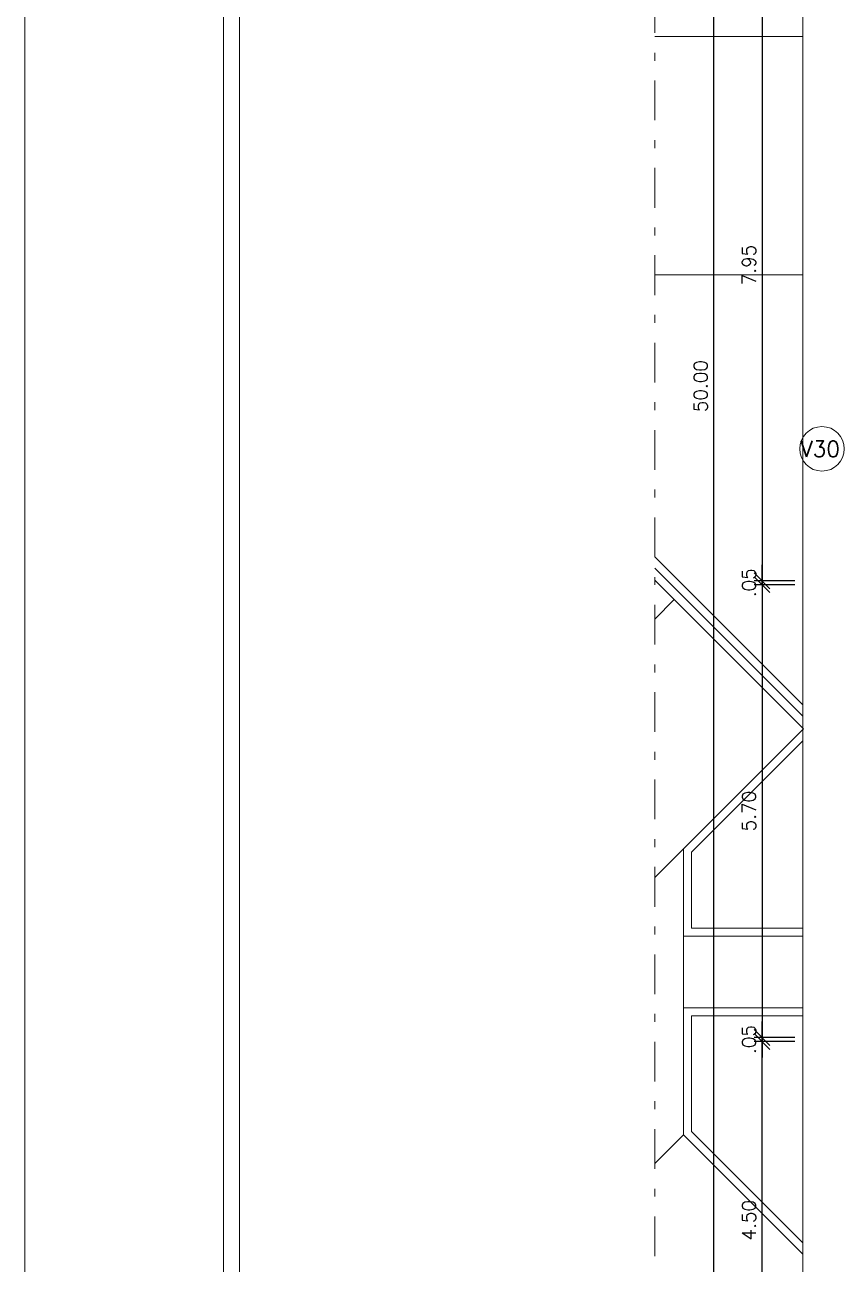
# Model space of a CAD drawing. Header units: millimetres. Extents: x 521 to 1055, y 261 to 520.
# Drawn here: x 520.78 to 531.04, y 388.19 to 403.8 of the extents above; entities that cross this region are included whole.
import ezdxf

# ---------------------------------------------------------------- set-up
doc = ezdxf.new("R2010")
doc.units = ezdxf.units.MM
doc.linetypes.add('CONTINU', pattern=[0])
doc.linetypes.add('DASHDOTX2', pattern=[2, 1, -0.5, 0, -0.5])
doc.layers.add('0.1', color=8, linetype='Continuous', lineweight=13)
doc.styles.add('ROMANS', font='romans')
doc.styles.get("Standard").update_dxf_attribs({"font": 'romans.shx'})
doc.dimstyles.new('Fares Eng - 50', dxfattribs={"dimscale": 2, "dimtxt": 0.085, "dimasz": 0.1, "dimexe": 0.05, "dimexo": 0.05, "dimgap": 0.04, "dimtad": 1, "dimzin": 4, "dimdsep": 46, "dimtxsty": 'ROMANS', "dimblk1": 'OBLIQUE', "dimblk2": 'OBLIQUE', "dimsah": 1, "dimcen": 0.05, "dimdle": 0.05, "dimclrd": 8, "dimclre": 8, "dimclrt": 8, "dimaunit": 1, "dimadec": 0, "dimazin": 0, "dimtfac": 1, "dimtix": 1, "dimtmove": 2, "dimatfit": 0, "dimldrblk": 'OPEN90', "dimfxl": 1, "dimtolj": 1, "dimtzin": 0, "dimarcsym": 0})

# ---------------------------------------------------------------- blocks, each defined once
blk = doc.blocks.new('_OBLIQUE')
at = {"color": 0, "linetype": 'ByBlock'}
blk.add_line((-0.5, -0.5), (0.5, 0.5), dxfattribs=at)
blk = doc.blocks.new('*D1134')
at = {"layer": '0.1', "color": 8, "linetype": 'CONTINU', "lineweight": -2, "transparency": 16777216}
for p, q in [((529.444, 374.146), (529.444, 424.346)), ((529.852, 424.246), (529.344, 424.246)), ((529.852, 374.246), (529.344, 374.246))]:
    blk.add_line(p, q, dxfattribs=at)
at = {"layer": 'DEFPOINTS', "color": 0, "linetype": 'CONTINU', "lineweight": -2, "transparency": 16777216}
for p in [(529.444, 424.246), (529.952, 424.246), (529.952, 374.246)]:
    blk.add_point(p, dxfattribs=at)
at = {"layer": '0.1', "color": 8, "linetype": 'CONTINU', "lineweight": -2, "transparency": 16777216, "xscale": 0.2, "yscale": 0.2, "zscale": 0.2}
for p, rotation in [((529.444, 424.246), 90), ((529.444, 374.246), 270)]:
    blk.add_blockref('_OBLIQUE', p, dxfattribs=dict(at, rotation=rotation))
at = {"layer": '0.1', "color": 8, "linetype": 'CONTINU', "transparency": 16777216, "insert": (529.279, 399.246), "char_height": 0.17, "attachment_point": 5, "rotation": 90, "style": 'ROMANS'}
blk.add_mtext('\\A1;50.00', dxfattribs=at)
blk = doc.blocks.new('_Open90')
at = {"color": 0, "linetype": 'ByBlock', "lineweight": -2}
for p, q in [((0, 0), (-1, 0)), ((-0.5, 0.5), (0, 0)), ((0, 0), (-0.5, -0.5))]:
    blk.add_line(p, q, dxfattribs=at)
blk = doc.blocks.new('*D1175')
at = {"layer": '0.1', "color": 8, "linetype": 'CONTINU', "lineweight": -2, "transparency": 16777216}
for p, q in [((530.052, 386.396), (530.052, 391.096)), ((530.464, 390.996), (529.952, 390.996)), ((530.464, 386.496), (529.952, 386.496))]:
    blk.add_line(p, q, dxfattribs=at)
at = {"layer": 'DEFPOINTS', "color": 0, "linetype": 'CONTINU', "lineweight": -2, "transparency": 16777216}
for p in [(530.052, 390.996), (530.564, 390.996), (530.564, 386.496)]:
    blk.add_point(p, dxfattribs=at)
at = {"layer": '0.1', "color": 8, "linetype": 'CONTINU', "lineweight": -2, "transparency": 16777216, "xscale": 0.2, "yscale": 0.2, "zscale": 0.2}
for p, rotation in [((530.052, 390.996), 90), ((530.052, 386.496), 270)]:
    blk.add_blockref('_OBLIQUE', p, dxfattribs=dict(at, rotation=rotation))
at = {"layer": '0.1', "color": 8, "linetype": 'CONTINU', "transparency": 16777216, "insert": (529.887, 388.746), "char_height": 0.17, "attachment_point": 5, "rotation": 90, "style": 'ROMANS'}
blk.add_mtext('\\A1;4.50', dxfattribs=at)
blk = doc.blocks.new('*D1176')
at = {"layer": '0.1', "color": 8, "linetype": 'CONTINU', "lineweight": -2, "transparency": 16777216}
for p, q in [((530.052, 396.796), (530.052, 396.996)), ((530.464, 396.796), (529.952, 396.796)), ((530.052, 396.746), (530.052, 396.796)), ((530.464, 396.746), (529.952, 396.746)), ((530.052, 396.746), (530.052, 396.546))]:
    blk.add_line(p, q, dxfattribs=at)
at = {"layer": 'DEFPOINTS', "color": 0, "linetype": 'CONTINU', "lineweight": -2, "transparency": 16777216}
for p in [(530.052, 396.796), (530.564, 396.796), (530.564, 396.746)]:
    blk.add_point(p, dxfattribs=at)
at = {"layer": '0.1', "color": 8, "linetype": 'CONTINU', "lineweight": -2, "transparency": 16777216, "xscale": 0.2, "yscale": 0.2, "zscale": 0.2}
for p, rotation in [((530.052, 396.796), 270), ((530.052, 396.746), 90)]:
    blk.add_blockref('_OBLIQUE', p, dxfattribs=dict(at, rotation=rotation))
at = {"layer": '0.1', "color": 8, "linetype": 'CONTINU', "transparency": 16777216, "insert": (529.887, 396.771), "char_height": 0.17, "attachment_point": 5, "rotation": 90, "style": 'ROMANS'}
blk.add_mtext('\\A1;.05', dxfattribs=at)
blk = doc.blocks.new('*D1179')
at = {"layer": '0.1', "color": 8, "linetype": 'CONTINU', "lineweight": -2, "transparency": 16777216}
for p, q in [((530.052, 404.846), (530.052, 396.696)), ((530.464, 404.746), (529.952, 404.746)), ((530.464, 396.796), (529.952, 396.796))]:
    blk.add_line(p, q, dxfattribs=at)
at = {"layer": 'DEFPOINTS', "color": 0, "linetype": 'CONTINU', "lineweight": -2, "transparency": 16777216}
for p in [(530.564, 404.746), (530.052, 396.796), (530.564, 396.796)]:
    blk.add_point(p, dxfattribs=at)
at = {"layer": '0.1', "color": 8, "linetype": 'CONTINU', "lineweight": -2, "transparency": 16777216, "xscale": 0.2, "yscale": 0.2, "zscale": 0.2}
for p, rotation in [((530.052, 404.746), 90), ((530.052, 396.796), 270)]:
    blk.add_blockref('_OBLIQUE', p, dxfattribs=dict(at, rotation=rotation))
at = {"layer": '0.1', "color": 8, "linetype": 'CONTINU', "transparency": 16777216, "insert": (529.887, 400.771), "char_height": 0.17, "attachment_point": 5, "rotation": 90, "style": 'ROMANS'}
blk.add_mtext('\\A1;7.95', dxfattribs=at)
blk = doc.blocks.new('*D3310')
at = {"layer": '0.1', "color": 8, "linetype": 'CONTINU', "lineweight": -2, "transparency": 16777216}
for p, q in [((530.052, 391.046), (530.052, 391.246)), ((530.464, 391.046), (529.952, 391.046)), ((530.052, 390.996), (530.052, 391.046)), ((530.464, 390.996), (529.952, 390.996)), ((530.052, 390.996), (530.052, 390.796))]:
    blk.add_line(p, q, dxfattribs=at)
at = {"layer": 'DEFPOINTS', "color": 0, "linetype": 'CONTINU', "lineweight": -2, "transparency": 16777216}
for p in [(530.052, 391.046), (530.564, 391.046), (530.564, 390.996)]:
    blk.add_point(p, dxfattribs=at)
at = {"layer": '0.1', "color": 8, "linetype": 'CONTINU', "lineweight": -2, "transparency": 16777216, "xscale": 0.2, "yscale": 0.2, "zscale": 0.2}
for p, rotation in [((530.052, 391.046), 270), ((530.052, 390.996), 90)]:
    blk.add_blockref('_OBLIQUE', p, dxfattribs=dict(at, rotation=rotation))
at = {"layer": '0.1', "color": 8, "linetype": 'CONTINU', "transparency": 16777216, "insert": (529.887, 391.021), "char_height": 0.17, "attachment_point": 5, "rotation": 90, "style": 'ROMANS'}
blk.add_mtext('\\A1;.05', dxfattribs=at)
blk = doc.blocks.new('*D3315')
at = {"layer": '0.1', "color": 8, "linetype": 'CONTINU', "lineweight": -2, "transparency": 16777216}
for p, q in [((530.052, 396.846), (530.052, 390.946)), ((530.464, 396.746), (529.952, 396.746)), ((530.464, 391.046), (529.952, 391.046))]:
    blk.add_line(p, q, dxfattribs=at)
at = {"layer": 'DEFPOINTS', "color": 0, "linetype": 'CONTINU', "lineweight": -2, "transparency": 16777216}
for p in [(530.564, 396.746), (530.052, 391.046), (530.564, 391.046)]:
    blk.add_point(p, dxfattribs=at)
at = {"layer": '0.1', "color": 8, "linetype": 'CONTINU', "lineweight": -2, "transparency": 16777216, "xscale": 0.2, "yscale": 0.2, "zscale": 0.2}
for p, rotation in [((530.052, 396.746), 90), ((530.052, 391.046), 270)]:
    blk.add_blockref('_OBLIQUE', p, dxfattribs=dict(at, rotation=rotation))
at = {"layer": '0.1', "color": 8, "linetype": 'CONTINU', "lineweight": -2, "transparency": 16777216, "insert": (529.887, 393.896), "char_height": 0.17, "attachment_point": 5, "rotation": 90, "style": 'ROMANS'}
blk.add_mtext('\\A1;5.70', dxfattribs=at)

msp = doc.modelspace()

# ---------------------------------------------------------------- linework, layer by layer
at = {"layer": '0.1', "color": 8, "linetype": 'DASHDOTX2', "ltscale": 0.5}
msp.add_line((528.70132, 365.19275), (528.70132, 428.20423), dxfattribs=at)
at = {"layer": '0.1', "color": 8, "linetype": 'CONTINU'}
for p, q in [((530.56404, 375.39649), (530.56404, 423.09649)), ((529.06263, 391.4205), (529.06263, 392.3205))]:
    msp.add_line(p, q, dxfattribs=at)
at = {"layer": '0.1', "color": 8}
for p, q in [((530.56404, 403.64649), (528.70132, 403.64649)), ((528.70132, 400.64649), (530.56404, 400.64649)), ((528.70132, 397.09623), (530.56404, 395.23351)), ((528.70132, 396.95481), (530.56404, 395.09209)), ((530.56404, 394.92191), (529.06263, 393.4205)), ((530.56404, 394.78049), (529.16263, 393.37908)), ((529.06263, 393.4205), (529.06263, 392.3205)), ((529.16263, 393.37908), (529.16263, 392.4205)), ((529.06263, 392.3205), (530.56404, 392.3205)), ((529.16263, 392.4205), (530.56404, 392.4205)), ((529.06263, 391.4205), (530.56404, 391.4205)), ((529.06263, 389.8205), (529.06263, 391.4205)), ((529.16263, 389.86192), (529.16263, 391.3205)), ((529.16263, 391.3205), (530.56404, 391.3205)), ((530.56404, 388.31909), (529.06263, 389.8205)), ((530.56404, 388.46051), (529.16263, 389.86192))]:
    msp.add_line(p, q, dxfattribs=at)
for points in [[(646.97941, 432.60294), (520.77502, 432.60294), (520.77502, 348.60294), (646.97941, 348.60294)], [(523.27502, 349.60294), (523.27502, 431.60294), (645.97941, 431.60294), (645.97941, 349.60294)]]:
    msp.add_lwpolyline(points, close=True, dxfattribs=at)
msp.add_lwpolyline([(630.15941, 430.40294, 0.41421356), (629.15941, 431.40294), (524.47502, 431.40294, 0.41421356), (523.47502, 430.40294), (523.47502, 356.80294, 0.41421356), (524.47502, 355.80294), (629.15941, 355.80294, 0.41421356), (630.15941, 356.80294)], format="xyb", close=True, dxfattribs=at)
for points in [[(528.70132, 396.31188), (528.94778, 396.55835), (528.70132, 396.80481)], [(528.70132, 393.05919), (530.57413, 394.932), (528.94778, 396.55835), (528.70132, 396.31188)], [(530.56404, 388.31909), (529.06263, 389.8205), (528.70132, 389.45919)]]:
    msp.add_lwpolyline(points, dxfattribs=at)
msp.add_circle((530.80659, 398.45681), 0.28038, dxfattribs=at)

# ---------------------------------------------------------------- texts
msp.add_text('V30', height=0.2, dxfattribs=at).set_placement((530.5358, 398.3553))

# ---------------------------------------------------------------- dimensions: what is measured, and where the dimension line sits
at = {"layer": '0.1', "color": 8, "linetype": 'CONTINU'}
for base, p1, p2, picture, middle in [((529.44398, 424.24649), (529.95168, 374.24649), (529.95168, 424.24649), '*D1134', (529.27898, 399.24649)), ((530.05168, 396.79649), (530.56404, 404.74649), (530.56404, 396.79649), '*D1179', (529.88668, 400.77149)), ((530.05168, 396.79649), (530.56404, 396.74649), (530.56404, 396.79649), '*D1176', (529.88668, 396.77149)), ((530.05168, 391.04649), (530.56404, 390.99649), (530.56404, 391.04649), '*D3310', (529.88668, 391.02149)), ((530.05168, 390.99649), (530.56404, 386.49649), (530.56404, 390.99649), '*D1175', (529.88668, 388.74649))]:
    dim = msp.add_linear_dim(base=base, p1=p1, p2=p2, angle=90, dimstyle='Fares Eng - 50', dxfattribs=at)
    dim.commit()
    dim.dimension.update_dxf_attribs({"geometry": picture, "text_midpoint": middle})
at = {"layer": '0.1', "color": 8, "linetype": 'CONTINU', "lineweight": -2}
dim = msp.add_linear_dim(base=(530.05168, 391.04649), p1=(530.56404, 396.74649), p2=(530.56404, 391.04649), angle=90, dimstyle='Fares Eng - 50', dxfattribs=at)
dim.commit()
dim.dimension.update_dxf_attribs({"geometry": '*D3315', "text_midpoint": (529.88668, 393.89649)})

doc.saveas('drawing.dxf')
